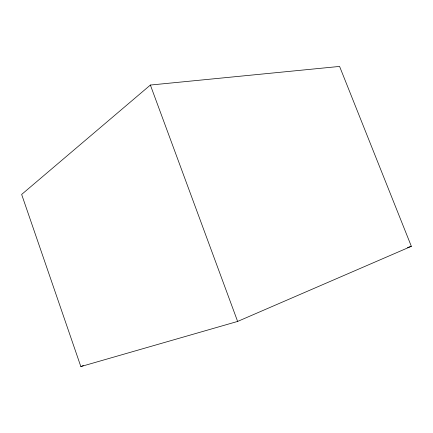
<?xml version="1.0" encoding="UTF-8"?>
<svg xmlns="http://www.w3.org/2000/svg" width="433" height="433" viewBox="0 0 433 433"><rect width="100%" height="100%" fill="white"/><g stroke="black" fill="none" stroke-linecap="round" stroke-linejoin="round"><path stroke-width="0.65" d="M150.375 85.047L21.65 194.439L80.841 366.572L237.63 321.432L411.35 246.317L339.586 66.428L150.375 85.047L237.63 321.432M80.841 366.572L83.342 365.555M407.491 247.562L411.35 246.317"/></g></svg>
